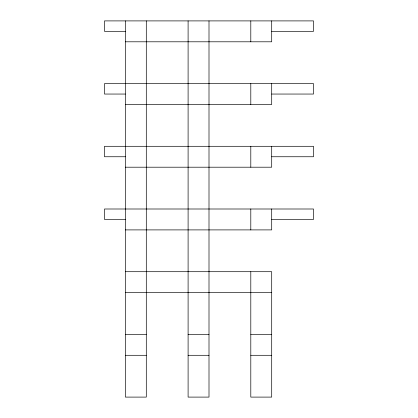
<?xml version="1.0" encoding="UTF-8"?>
<svg xmlns="http://www.w3.org/2000/svg" width="418" height="418" viewBox="0 0 418 418"><rect width="100%" height="100%" fill="white"/><g stroke="black" fill="none" stroke-linecap="round" stroke-linejoin="round"><path stroke-width="0.63" d="M125.4 31.35L104.5 31.35L104.5 20.9L313.5 20.9L313.5 31.35L271.7 31.35M125.4 41.8L271.7 41.8L271.7 20.9M125.4 94.05L104.5 94.05L104.5 83.6L313.5 83.6L313.5 94.05L271.7 94.05M125.4 104.5L271.7 104.5L271.7 83.6M125.4 156.75L104.5 156.75L104.5 146.3L313.5 146.3L313.5 156.75L271.7 156.75M125.4 167.2L271.7 167.2L271.7 146.3M125.4 219.45L104.5 219.45L104.5 209L313.5 209L313.5 219.45L271.7 219.45M125.4 229.9L271.7 229.9L271.7 209M125.4 271.7L271.7 271.7L271.7 397.1L250.8 397.1L250.8 271.7M125.4 292.6L271.7 292.6M125.4 334.4L146.3 334.4M188.1 334.4L209 334.4M250.8 334.4L271.7 334.4M125.4 355.3L146.3 355.3M188.1 355.3L209 355.3M250.8 355.3L271.7 355.3M250.8 20.9L250.8 41.8M250.8 83.6L250.8 104.5M250.8 146.3L250.8 167.2M250.8 209L250.8 229.9M209 20.9L209 397.1L188.1 397.1L188.1 20.9M146.3 20.9L146.3 397.1L125.4 397.1L125.4 20.9"/></g></svg>
